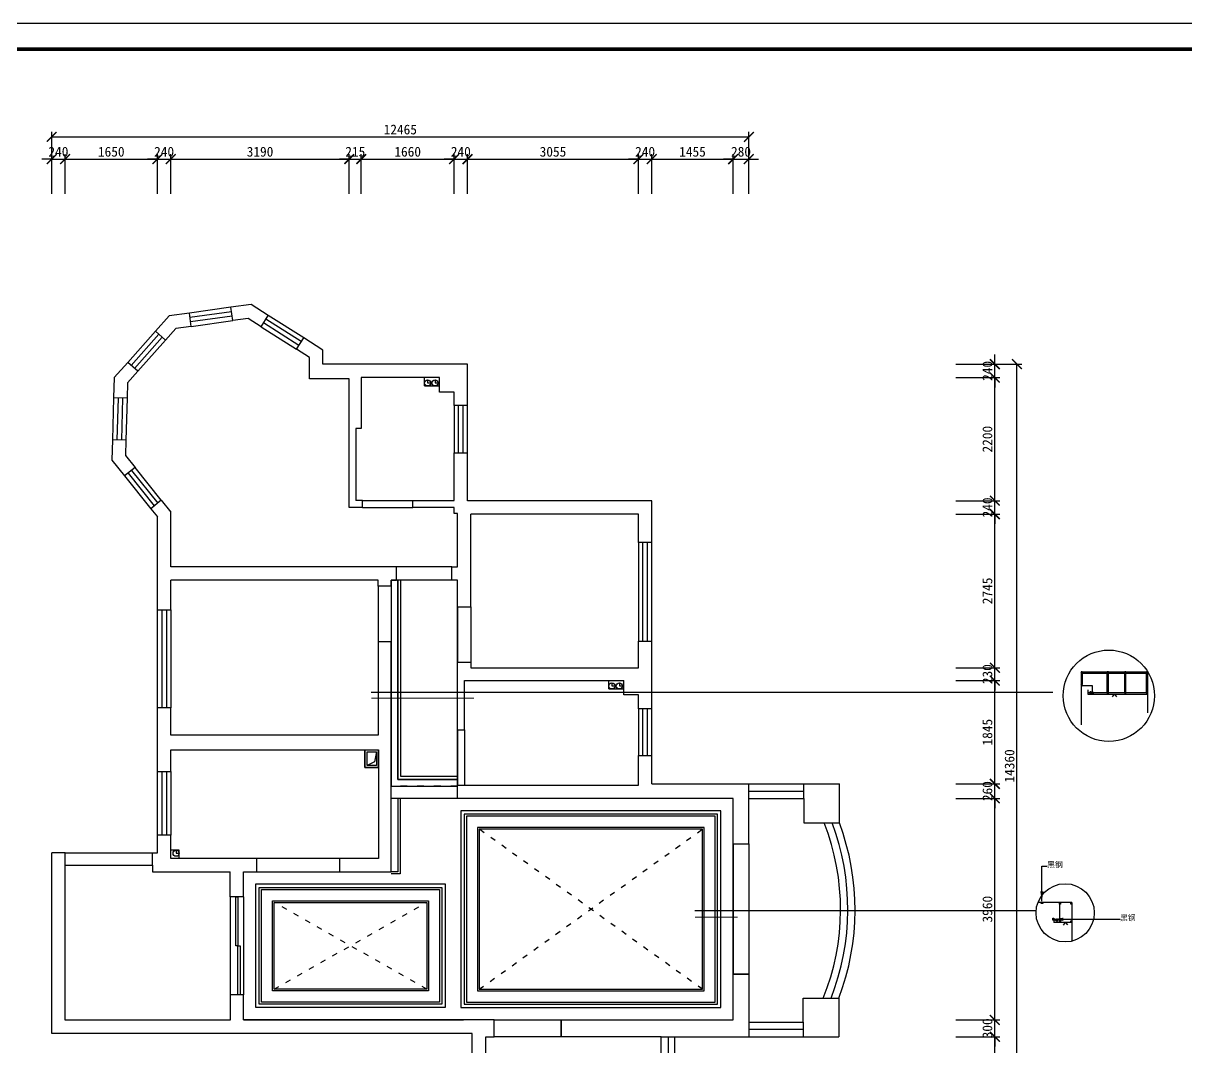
# Model space of a CAD drawing. Header units: millimetres. Extents: x -1705246 to 222838, y -3231245 to 126310.
# Drawn here: x -83334 to -62548, y -101526 to -83234 of the extents above; entities that cross this region are included whole.
import ezdxf

# ---------------------------------------------------------------- set-up
doc = ezdxf.new("R2010")
doc.units = ezdxf.units.MM
doc.header["$PDMODE"] = 35
doc.linetypes.add('ACAD_ISO03W100', pattern=[30, 12, -18])
doc.layers.add('0-01图框模板说明', color=2, linetype='Continuous')
doc.layers.add('0-02图框细线', color=136, linetype='Continuous')
doc.styles.get("Standard").update_dxf_attribs({"font": ''})
doc.styles.add('仿宋', font='')
doc.styles.get('Standard').set_extended_font_data('SimSun')
doc.styles.get('仿宋').set_extended_font_data('SimSun')
doc.linetypes.add('FENCELINE1', pattern='A,6.35,-2.54,[133,ltypeshp.shx,S=2.54,R=0,X=-2.54,Y=0],-2.54,25.4', length=36.83)
doc.dimstyles.new('ISO-25', dxfattribs={"dimscale": 70, "dimtxt": 2.5, "dimasz": 2.5, "dimexe": 1.25, "dimexo": 0.625, "dimtad": 1, "dimdec": 0, "dimtxsty": 'Standard', "dimblk": 'ARCHTICK', "dimcen": 2.5, "dimclrd": 251, "dimclre": 251, "dimclrt": 3, "dimadec": 0, "dimazin": 0, "dimtfac": 1, "dimtdec": 0, "dimtix": 1, "dimtmove": 2, "dimatfit": 3, "dimfxl": 1, "dimarcsym": 0})

# ---------------------------------------------------------------- blocks, each defined once
blk = doc.blocks.new('_ArchTick')
at = {"color": 0, "linetype": 'ByBlock', "const_width": 0.15}
blk.add_lwpolyline([(-0.5, -0.5), (0.5, 0.5)], dxfattribs=at)
blk = doc.blocks.new('*D458')
at = {"color": 251, "lineweight": -2}
for p, q in [((-66661, -101347), (-65875, -101347)), ((-65962, -103447), (-65962, -101347)), ((-66661, -103447), (-65875, -103447))]:
    blk.add_line(p, q, dxfattribs=at)
at = {"layer": 'Defpoints', "color": 0}
for p in [(-66705, -101347), (-65962, -101347), (-66705, -103447)]:
    blk.add_point(p, dxfattribs=at)
at = {"color": 251, "lineweight": -2, "xscale": 175, "yscale": 175, "zscale": 175}
for p, rotation in [((-65962, -101347), 90), ((-65962, -103447), 270)]:
    blk.add_blockref('_ArchTick', p, dxfattribs=dict(at, rotation=rotation))
at = {"color": 3, "insert": (-66094, -102397), "char_height": 175, "attachment_point": 5, "rotation": 90}
blk.add_mtext('2100', dxfattribs=at)
blk = doc.blocks.new('*D459')
at = {"color": 251, "lineweight": -2}
for p, q in [((-65962, -101047), (-65962, -100872)), ((-66661, -101047), (-65875, -101047)), ((-65962, -101347), (-65962, -101047)), ((-66661, -101347), (-65875, -101347)), ((-65962, -101347), (-65962, -101522))]:
    blk.add_line(p, q, dxfattribs=at)
at = {"layer": 'Defpoints', "color": 0}
for p in [(-66705, -101047), (-65962, -101047), (-66705, -101347)]:
    blk.add_point(p, dxfattribs=at)
at = {"color": 251, "lineweight": -2, "xscale": 175, "yscale": 175, "zscale": 175}
for p, rotation in [((-65962, -101047), 270), ((-65962, -101347), 90)]:
    blk.add_blockref('_ArchTick', p, dxfattribs=dict(at, rotation=rotation))
at = {"color": 3, "insert": (-66094, -101197), "char_height": 175, "attachment_point": 5, "rotation": 90}
blk.add_mtext('300', dxfattribs=at)
blk = doc.blocks.new('*D460')
at = {"color": 251, "lineweight": -2}
for p, q in [((-66661, -97087), (-65875, -97087)), ((-65962, -101047), (-65962, -97087)), ((-66661, -101047), (-65875, -101047))]:
    blk.add_line(p, q, dxfattribs=at)
at = {"layer": 'Defpoints', "color": 0}
for p in [(-66705, -97087), (-65962, -97087), (-66705, -101047)]:
    blk.add_point(p, dxfattribs=at)
at = {"color": 251, "lineweight": -2, "xscale": 175, "yscale": 175, "zscale": 175}
for p, rotation in [((-65962, -97087), 90), ((-65962, -101047), 270)]:
    blk.add_blockref('_ArchTick', p, dxfattribs=dict(at, rotation=rotation))
at = {"color": 3, "insert": (-66094, -99067), "char_height": 175, "attachment_point": 5, "rotation": 90}
blk.add_mtext('3960', dxfattribs=at)
blk = doc.blocks.new('*D461')
at = {"color": 251, "lineweight": -2}
for p, q in [((-65962, -96827), (-65962, -96652)), ((-66661, -96827), (-65875, -96827)), ((-65962, -97087), (-65962, -96827)), ((-66661, -97087), (-65875, -97087)), ((-65962, -97087), (-65962, -97262))]:
    blk.add_line(p, q, dxfattribs=at)
at = {"layer": 'Defpoints', "color": 0}
for p in [(-66705, -96827), (-65962, -96827), (-66705, -97087)]:
    blk.add_point(p, dxfattribs=at)
at = {"color": 251, "lineweight": -2, "xscale": 175, "yscale": 175, "zscale": 175}
for p, rotation in [((-65962, -96827), 270), ((-65962, -97087), 90)]:
    blk.add_blockref('_ArchTick', p, dxfattribs=dict(at, rotation=rotation))
at = {"color": 3, "insert": (-66094, -96957), "char_height": 175, "attachment_point": 5, "rotation": 90}
blk.add_mtext('260', dxfattribs=at)
blk = doc.blocks.new('*D462')
at = {"color": 251, "lineweight": -2}
for p, q in [((-66661, -94982), (-65875, -94982)), ((-65962, -96827), (-65962, -94982)), ((-66661, -96827), (-65875, -96827))]:
    blk.add_line(p, q, dxfattribs=at)
at = {"layer": 'Defpoints', "color": 0}
for p in [(-66705, -94982), (-65962, -94982), (-66705, -96827)]:
    blk.add_point(p, dxfattribs=at)
at = {"color": 251, "lineweight": -2, "xscale": 175, "yscale": 175, "zscale": 175}
for p, rotation in [((-65962, -94982), 90), ((-65962, -96827), 270)]:
    blk.add_blockref('_ArchTick', p, dxfattribs=dict(at, rotation=rotation))
at = {"color": 3, "insert": (-66094, -95904), "char_height": 175, "attachment_point": 5, "rotation": 90}
blk.add_mtext('1845', dxfattribs=at)
blk = doc.blocks.new('*D463')
at = {"color": 251, "lineweight": -2}
for p, q in [((-66661, -94752), (-65875, -94752)), ((-65962, -94752), (-65962, -94577)), ((-65962, -94982), (-65962, -94752)), ((-66661, -94982), (-65875, -94982)), ((-65962, -94982), (-65962, -95157))]:
    blk.add_line(p, q, dxfattribs=at)
at = {"layer": 'Defpoints', "color": 0}
for p in [(-66705, -94752), (-65962, -94752), (-66705, -94982)]:
    blk.add_point(p, dxfattribs=at)
at = {"color": 251, "lineweight": -2, "xscale": 175, "yscale": 175, "zscale": 175}
for p, rotation in [((-65962, -94752), 270), ((-65962, -94982), 90)]:
    blk.add_blockref('_ArchTick', p, dxfattribs=dict(at, rotation=rotation))
at = {"color": 3, "insert": (-66094, -94867), "char_height": 175, "attachment_point": 5, "rotation": 90}
blk.add_mtext('230', dxfattribs=at)
blk = doc.blocks.new('*D464')
at = {"color": 251, "lineweight": -2}
for p, q in [((-66661, -92007), (-65875, -92007)), ((-65962, -94752), (-65962, -92007)), ((-66661, -94752), (-65875, -94752))]:
    blk.add_line(p, q, dxfattribs=at)
at = {"layer": 'Defpoints', "color": 0}
for p in [(-66705, -92007), (-65962, -92007), (-66705, -94752)]:
    blk.add_point(p, dxfattribs=at)
at = {"color": 251, "lineweight": -2, "xscale": 175, "yscale": 175, "zscale": 175}
for p, rotation in [((-65962, -92007), 90), ((-65962, -94752), 270)]:
    blk.add_blockref('_ArchTick', p, dxfattribs=dict(at, rotation=rotation))
at = {"color": 3, "insert": (-66094, -93379), "char_height": 175, "attachment_point": 5, "rotation": 90}
blk.add_mtext('2745', dxfattribs=at)
blk = doc.blocks.new('*D465')
at = {"color": 251, "lineweight": -2}
for p, q in [((-65962, -91767), (-65962, -91592)), ((-66661, -91767), (-65875, -91767)), ((-65962, -92007), (-65962, -91767)), ((-66661, -92007), (-65875, -92007)), ((-65962, -92007), (-65962, -92182))]:
    blk.add_line(p, q, dxfattribs=at)
at = {"layer": 'Defpoints', "color": 0}
for p in [(-66705, -91767), (-65962, -91767), (-66705, -92007)]:
    blk.add_point(p, dxfattribs=at)
at = {"color": 251, "lineweight": -2, "xscale": 175, "yscale": 175, "zscale": 175}
for p, rotation in [((-65962, -91767), 270), ((-65962, -92007), 90)]:
    blk.add_blockref('_ArchTick', p, dxfattribs=dict(at, rotation=rotation))
at = {"color": 3, "insert": (-66094, -91887), "char_height": 175, "attachment_point": 5, "rotation": 90}
blk.add_mtext('240', dxfattribs=at)
blk = doc.blocks.new('*D466')
at = {"color": 251, "lineweight": -2}
for p, q in [((-66661, -89567), (-65875, -89567)), ((-65962, -91767), (-65962, -89567)), ((-66661, -91767), (-65875, -91767))]:
    blk.add_line(p, q, dxfattribs=at)
at = {"layer": 'Defpoints', "color": 0}
for p in [(-66705, -89567), (-65962, -89567), (-66705, -91767)]:
    blk.add_point(p, dxfattribs=at)
at = {"color": 251, "lineweight": -2, "xscale": 175, "yscale": 175, "zscale": 175}
for p, rotation in [((-65962, -89567), 90), ((-65962, -91767), 270)]:
    blk.add_blockref('_ArchTick', p, dxfattribs=dict(at, rotation=rotation))
at = {"color": 3, "insert": (-66094, -90667), "char_height": 175, "attachment_point": 5, "rotation": 90}
blk.add_mtext('2200', dxfattribs=at)
blk = doc.blocks.new('*D467')
at = {"color": 251, "lineweight": -2}
for p, q in [((-65962, -89327), (-65962, -89152)), ((-66661, -89327), (-65875, -89327)), ((-65962, -89567), (-65962, -89327)), ((-66661, -89567), (-65875, -89567)), ((-65962, -89567), (-65962, -89742))]:
    blk.add_line(p, q, dxfattribs=at)
at = {"layer": 'Defpoints', "color": 0}
for p in [(-66705, -89327), (-65962, -89327), (-66705, -89567)]:
    blk.add_point(p, dxfattribs=at)
at = {"color": 251, "lineweight": -2, "xscale": 175, "yscale": 175, "zscale": 175}
for p, rotation in [((-65962, -89327), 270), ((-65962, -89567), 90)]:
    blk.add_blockref('_ArchTick', p, dxfattribs=dict(at, rotation=rotation))
at = {"color": 3, "insert": (-66094, -89447), "char_height": 175, "attachment_point": 5, "rotation": 90}
blk.add_mtext('240', dxfattribs=at)
blk = doc.blocks.new('*D477')
at = {"color": 251, "lineweight": -2}
for p, q in [((-82825, -86282), (-82825, -85574)), ((-82585, -86282), (-82585, -85574)), ((-82825, -85662), (-83000, -85662)), ((-82825, -85662), (-82585, -85662)), ((-82585, -85662), (-82410, -85662))]:
    blk.add_line(p, q, dxfattribs=at)
at = {"layer": 'Defpoints', "color": 0}
for p in [(-82585, -85662), (-82825, -86326), (-82585, -86326)]:
    blk.add_point(p, dxfattribs=at)
at = {"color": 251, "lineweight": -2, "xscale": 175, "yscale": 175, "zscale": 175}
blk.add_blockref('_ArchTick', (-82825, -85662), dxfattribs=at)
at = {"color": 251, "lineweight": -2, "xscale": 175, "yscale": 175, "zscale": 175, "rotation": 180}
blk.add_blockref('_ArchTick', (-82585, -85662), dxfattribs=at)
at = {"color": 3, "insert": (-82705, -85531), "char_height": 175, "attachment_point": 5}
blk.add_mtext('240', dxfattribs=at)
blk = doc.blocks.new('*D478')
at = {"color": 251, "lineweight": -2}
for p, q in [((-82585, -86282), (-82585, -85574)), ((-80935, -86282), (-80935, -85574)), ((-82585, -85662), (-80935, -85662))]:
    blk.add_line(p, q, dxfattribs=at)
at = {"layer": 'Defpoints', "color": 0}
for p in [(-80935, -85662), (-82585, -86326), (-80935, -86326)]:
    blk.add_point(p, dxfattribs=at)
at = {"color": 251, "lineweight": -2, "xscale": 175, "yscale": 175, "zscale": 175, "rotation": 180}
blk.add_blockref('_ArchTick', (-82585, -85662), dxfattribs=at)
at = {"color": 251, "lineweight": -2, "xscale": 175, "yscale": 175, "zscale": 175}
blk.add_blockref('_ArchTick', (-80935, -85662), dxfattribs=at)
at = {"color": 3, "insert": (-81760, -85531), "char_height": 175, "attachment_point": 5}
blk.add_mtext('1650', dxfattribs=at)
blk = doc.blocks.new('*D479')
at = {"color": 251, "lineweight": -2}
for p, q in [((-80935, -86282), (-80935, -85574)), ((-80695, -86282), (-80695, -85574)), ((-80935, -85662), (-81110, -85662)), ((-80935, -85662), (-80695, -85662)), ((-80695, -85662), (-80520, -85662))]:
    blk.add_line(p, q, dxfattribs=at)
at = {"layer": 'Defpoints', "color": 0}
for p in [(-80695, -85662), (-80935, -86326), (-80695, -86326)]:
    blk.add_point(p, dxfattribs=at)
at = {"color": 251, "lineweight": -2, "xscale": 175, "yscale": 175, "zscale": 175}
blk.add_blockref('_ArchTick', (-80935, -85662), dxfattribs=at)
at = {"color": 251, "lineweight": -2, "xscale": 175, "yscale": 175, "zscale": 175, "rotation": 180}
blk.add_blockref('_ArchTick', (-80695, -85662), dxfattribs=at)
at = {"color": 3, "insert": (-80815, -85531), "char_height": 175, "attachment_point": 5}
blk.add_mtext('240', dxfattribs=at)
blk = doc.blocks.new('*D480')
at = {"color": 251, "lineweight": -2}
for p, q in [((-80695, -86282), (-80695, -85574)), ((-77505, -86282), (-77505, -85574)), ((-80695, -85662), (-77505, -85662))]:
    blk.add_line(p, q, dxfattribs=at)
at = {"layer": 'Defpoints', "color": 0}
for p in [(-77505, -85662), (-80695, -86326), (-77505, -86326)]:
    blk.add_point(p, dxfattribs=at)
at = {"color": 251, "lineweight": -2, "xscale": 175, "yscale": 175, "zscale": 175, "rotation": 180}
blk.add_blockref('_ArchTick', (-80695, -85662), dxfattribs=at)
at = {"color": 251, "lineweight": -2, "xscale": 175, "yscale": 175, "zscale": 175}
blk.add_blockref('_ArchTick', (-77505, -85662), dxfattribs=at)
at = {"color": 3, "insert": (-79100, -85531), "char_height": 175, "attachment_point": 5}
blk.add_mtext('3190', dxfattribs=at)
blk = doc.blocks.new('*D481')
at = {"color": 251, "lineweight": -2}
for p, q in [((-77505, -86282), (-77505, -85574)), ((-77290, -86282), (-77290, -85574)), ((-77505, -85662), (-77680, -85662)), ((-77505, -85662), (-77290, -85662)), ((-77290, -85662), (-77115, -85662))]:
    blk.add_line(p, q, dxfattribs=at)
at = {"layer": 'Defpoints', "color": 0}
for p in [(-77290, -85662), (-77505, -86326), (-77290, -86326)]:
    blk.add_point(p, dxfattribs=at)
at = {"color": 251, "lineweight": -2, "xscale": 175, "yscale": 175, "zscale": 175}
blk.add_blockref('_ArchTick', (-77505, -85662), dxfattribs=at)
at = {"color": 251, "lineweight": -2, "xscale": 175, "yscale": 175, "zscale": 175, "rotation": 180}
blk.add_blockref('_ArchTick', (-77290, -85662), dxfattribs=at)
at = {"color": 3, "insert": (-77397, -85531), "char_height": 175, "attachment_point": 5}
blk.add_mtext('215', dxfattribs=at)
blk = doc.blocks.new('*D482')
at = {"color": 251, "lineweight": -2}
for p, q in [((-77290, -86282), (-77290, -85574)), ((-75630, -86282), (-75630, -85574)), ((-77290, -85662), (-75630, -85662))]:
    blk.add_line(p, q, dxfattribs=at)
at = {"layer": 'Defpoints', "color": 0}
for p in [(-75630, -85662), (-77290, -86326), (-75630, -86326)]:
    blk.add_point(p, dxfattribs=at)
at = {"color": 251, "lineweight": -2, "xscale": 175, "yscale": 175, "zscale": 175, "rotation": 180}
blk.add_blockref('_ArchTick', (-77290, -85662), dxfattribs=at)
at = {"color": 251, "lineweight": -2, "xscale": 175, "yscale": 175, "zscale": 175}
blk.add_blockref('_ArchTick', (-75630, -85662), dxfattribs=at)
at = {"color": 3, "insert": (-76460, -85531), "char_height": 175, "attachment_point": 5}
blk.add_mtext('1660', dxfattribs=at)
blk = doc.blocks.new('*D483')
at = {"color": 251, "lineweight": -2}
for p, q in [((-75630, -86282), (-75630, -85574)), ((-75390, -86282), (-75390, -85574)), ((-75630, -85662), (-75805, -85662)), ((-75630, -85662), (-75390, -85662)), ((-75390, -85662), (-75215, -85662))]:
    blk.add_line(p, q, dxfattribs=at)
at = {"layer": 'Defpoints', "color": 0}
for p in [(-75390, -85662), (-75630, -86326), (-75390, -86326)]:
    blk.add_point(p, dxfattribs=at)
at = {"color": 251, "lineweight": -2, "xscale": 175, "yscale": 175, "zscale": 175}
blk.add_blockref('_ArchTick', (-75630, -85662), dxfattribs=at)
at = {"color": 251, "lineweight": -2, "xscale": 175, "yscale": 175, "zscale": 175, "rotation": 180}
blk.add_blockref('_ArchTick', (-75390, -85662), dxfattribs=at)
at = {"color": 3, "insert": (-75510, -85531), "char_height": 175, "attachment_point": 5}
blk.add_mtext('240', dxfattribs=at)
blk = doc.blocks.new('*D484')
at = {"color": 251, "lineweight": -2}
for p, q in [((-75390, -86282), (-75390, -85574)), ((-72335, -86282), (-72335, -85574)), ((-75390, -85662), (-72335, -85662))]:
    blk.add_line(p, q, dxfattribs=at)
at = {"layer": 'Defpoints', "color": 0}
for p in [(-72335, -85662), (-75390, -86326), (-72335, -86326)]:
    blk.add_point(p, dxfattribs=at)
at = {"color": 251, "lineweight": -2, "xscale": 175, "yscale": 175, "zscale": 175, "rotation": 180}
blk.add_blockref('_ArchTick', (-75390, -85662), dxfattribs=at)
at = {"color": 251, "lineweight": -2, "xscale": 175, "yscale": 175, "zscale": 175}
blk.add_blockref('_ArchTick', (-72335, -85662), dxfattribs=at)
at = {"color": 3, "insert": (-73862, -85531), "char_height": 175, "attachment_point": 5}
blk.add_mtext('3055', dxfattribs=at)
blk = doc.blocks.new('*D485')
at = {"color": 251, "lineweight": -2}
for p, q in [((-72335, -86282), (-72335, -85574)), ((-72095, -86282), (-72095, -85574)), ((-72335, -85662), (-72510, -85662)), ((-72335, -85662), (-72095, -85662)), ((-72095, -85662), (-71920, -85662))]:
    blk.add_line(p, q, dxfattribs=at)
at = {"layer": 'Defpoints', "color": 0}
for p in [(-72095, -85662), (-72335, -86326), (-72095, -86326)]:
    blk.add_point(p, dxfattribs=at)
at = {"color": 251, "lineweight": -2, "xscale": 175, "yscale": 175, "zscale": 175}
blk.add_blockref('_ArchTick', (-72335, -85662), dxfattribs=at)
at = {"color": 251, "lineweight": -2, "xscale": 175, "yscale": 175, "zscale": 175, "rotation": 180}
blk.add_blockref('_ArchTick', (-72095, -85662), dxfattribs=at)
at = {"color": 3, "insert": (-72215, -85531), "char_height": 175, "attachment_point": 5}
blk.add_mtext('240', dxfattribs=at)
blk = doc.blocks.new('*D486')
at = {"color": 251, "lineweight": -2}
for p, q in [((-72095, -86282), (-72095, -85574)), ((-70640, -86282), (-70640, -85574)), ((-72095, -85662), (-70640, -85662))]:
    blk.add_line(p, q, dxfattribs=at)
at = {"layer": 'Defpoints', "color": 0}
for p in [(-70640, -85662), (-72095, -86326), (-70640, -86326)]:
    blk.add_point(p, dxfattribs=at)
at = {"color": 251, "lineweight": -2, "xscale": 175, "yscale": 175, "zscale": 175, "rotation": 180}
blk.add_blockref('_ArchTick', (-72095, -85662), dxfattribs=at)
at = {"color": 251, "lineweight": -2, "xscale": 175, "yscale": 175, "zscale": 175}
blk.add_blockref('_ArchTick', (-70640, -85662), dxfattribs=at)
at = {"color": 3, "insert": (-71367, -85531), "char_height": 175, "attachment_point": 5}
blk.add_mtext('1455', dxfattribs=at)
blk = doc.blocks.new('*D487')
at = {"color": 251, "lineweight": -2}
for p, q in [((-70640, -86282), (-70640, -85574)), ((-70360, -86282), (-70360, -85574)), ((-70640, -85662), (-70815, -85662)), ((-70640, -85662), (-70360, -85662)), ((-70360, -85662), (-70185, -85662))]:
    blk.add_line(p, q, dxfattribs=at)
at = {"layer": 'Defpoints', "color": 0}
for p in [(-70360, -85662), (-70640, -86326), (-70360, -86326)]:
    blk.add_point(p, dxfattribs=at)
at = {"color": 251, "lineweight": -2, "xscale": 175, "yscale": 175, "zscale": 175}
blk.add_blockref('_ArchTick', (-70640, -85662), dxfattribs=at)
at = {"color": 251, "lineweight": -2, "xscale": 175, "yscale": 175, "zscale": 175, "rotation": 180}
blk.add_blockref('_ArchTick', (-70360, -85662), dxfattribs=at)
at = {"color": 3, "insert": (-70500, -85531), "char_height": 175, "attachment_point": 5}
blk.add_mtext('280', dxfattribs=at)
blk = doc.blocks.new('hgggg')
at = {"layer": '0-01图框模板说明', "color": 2, "const_width": 0.724}
blk.add_lwpolyline([(3637.38, 670.41), (3637.38, 383.41), (3227.38, 383.41), (3227.38, 670.41)], close=True, dxfattribs=at)
at = {"layer": '0-02图框细线'}
blk.add_lwpolyline([(3642.38, 675.41), (3642.38, 378.41), (3222.38, 378.41), (3222.38, 675.41)], close=True, dxfattribs=at)
blk = doc.blocks.new('*D488')
at = {"color": 251, "lineweight": -2}
for p, q in [((-65919, -89327), (-65479, -89327)), ((-65567, -103687), (-65567, -89327)), ((-65919, -103687), (-65479, -103687))]:
    blk.add_line(p, q, dxfattribs=at)
at = {"layer": 'Defpoints', "color": 0}
for p in [(-65962, -89327), (-65567, -89327), (-65962, -103687)]:
    blk.add_point(p, dxfattribs=at)
at = {"color": 251, "lineweight": -2, "xscale": 175, "yscale": 175, "zscale": 175}
for p, rotation in [((-65567, -89327), 90), ((-65567, -103687), 270)]:
    blk.add_blockref('_ArchTick', p, dxfattribs=dict(at, rotation=rotation))
at = {"color": 3, "insert": (-65698, -96507), "char_height": 175, "attachment_point": 5, "rotation": 90}
blk.add_mtext('14360', dxfattribs=at)
blk = doc.blocks.new('*D490')
at = {"color": 251, "lineweight": -2}
for p, q in [((-82825, -85618), (-82825, -85177)), ((-70360, -85618), (-70360, -85177)), ((-82825, -85265), (-70360, -85265))]:
    blk.add_line(p, q, dxfattribs=at)
at = {"layer": 'Defpoints', "color": 0}
for p in [(-70360, -85265), (-82825, -85662), (-70360, -85662)]:
    blk.add_point(p, dxfattribs=at)
at = {"color": 251, "lineweight": -2, "xscale": 175, "yscale": 175, "zscale": 175, "rotation": 180}
blk.add_blockref('_ArchTick', (-82825, -85265), dxfattribs=at)
at = {"color": 251, "lineweight": -2, "xscale": 175, "yscale": 175, "zscale": 175}
blk.add_blockref('_ArchTick', (-70360, -85265), dxfattribs=at)
at = {"color": 3, "insert": (-76592, -85134), "char_height": 175, "attachment_point": 5}
blk.add_mtext('12465', dxfattribs=at)

msp = doc.modelspace()

# ---------------------------------------------------------------- linework, layer by layer
at = {"color": 250}
for p, q in [((-79620.6, -88310.6), (-80363.5, -88414)), ((-78319.4, -88856.5), (-78952.9, -88455.1)), ((-80966.3, -88735.5), (-81466.1, -89294.7)), ((-80330.4, -88651.7), (-79587.5, -88548.3)), ((-79081.4, -88657.8), (-78447.8, -89059.2)), ((-80787.4, -88895.4), (-81287.1, -89454.7)), ((-81718.1, -89929.8), (-81737.7, -90679.5)), ((-81478.2, -89936), (-81497.8, -90685.8)), ((-75629.8, -90066.8), (-75629.8, -90911.8)), ((-75389.8, -90911.8), (-75389.8, -90066.8)), ((-80865.5, -91760), (-81334.4, -91174.6)), ((-81521.7, -91324.7), (-81052.8, -91910.1)), ((-77269.8, -91761.8), (-76369.8, -91761.8)), ((-77269.8, -91886.8), (-76369.8, -91886.8)), ((-72334.8, -92516.8), (-72334.8, -94276.8)), ((-72094.8, -94276.8), (-72094.8, -92516.8)), ((-75669.8, -92946.8), (-76659.8, -92946.8)), ((-76984.8, -93296.8), (-76984.8, -94286.8)), ((-76754.8, -93296.8), (-76754.8, -94286.8)), ((-75669.8, -93186.8), (-76659.8, -93186.8)), ((-80934.8, -95466.8), (-80934.8, -93716.8)), ((-80694.8, -93716.8), (-80694.8, -95466.8)), ((-75569.8, -93661.8), (-75569.8, -94651.8)), ((-75329.8, -93661.8), (-75329.8, -94651.8)), ((-64397.9, -94855.5), (-64417.9, -94825.5)), ((-64397.9, -94825.5), (-64417.9, -94855.5)), ((-63931, -94855.5), (-64397.9, -94855.5)), ((-64397.9, -94855.5), (-64397.9, -95045.5)), ((-63931, -94825.5), (-63951, -94855.5)), ((-63931, -94855.5), (-63951, -94825.5)), ((-63951, -95195.5), (-63951, -94855.5)), ((-63620.3, -94855.5), (-63931, -94855.5)), ((-63931, -95195.5), (-63931, -94855.5)), ((-63620.3, -94825.5), (-63640.3, -94855.5)), ((-63620.3, -94855.5), (-63640.3, -94825.5)), ((-63640.3, -95195.5), (-63640.3, -94855.5)), ((-63252.9, -94855.5), (-63620.3, -94855.5)), ((-63620.3, -95195.5), (-63620.3, -94855.5)), ((-63232.9, -94825.5), (-63252.9, -94855.5)), ((-63232.9, -94855.5), (-63252.9, -94825.5)), ((-64397.9, -95045.5), (-64417.9, -95075.5)), ((-64397.9, -95075.5), (-64417.9, -95045.5)), ((-64197.9, -95195.5), (-64217.9, -95225.5)), ((-64197.9, -95225.5), (-64217.9, -95195.5)), ((-64197.9, -95195.5), (-63640.3, -95195.5)), ((-63931, -95195.5), (-63951, -95225.5)), ((-63931, -95225.5), (-63951, -95195.5)), ((-63620.3, -95195.5), (-63640.3, -95225.5)), ((-63620.3, -95225.5), (-63640.3, -95195.5)), ((-63640.3, -95195.5), (-63252.9, -95195.5)), ((-63232.9, -95195.5), (-63252.9, -95225.5)), ((-63232.9, -95225.5), (-63252.9, -95195.5)), ((-72334.8, -95486.8), (-72334.8, -96321.8)), ((-72094.8, -96321.8), (-72094.8, -95486.8)), ((-75569.8, -95861.8), (-75569.8, -96851.8)), ((-75444.8, -95861.8), (-75444.8, -96851.8)), ((-77054.4, -96433.8), (-77184.8, -96496.8)), ((-77019.8, -96256.8), (-77054.4, -96433.8)), ((-80934.8, -97746.8), (-80934.8, -96606.8)), ((-80694.8, -96606.8), (-80694.8, -97746.8)), ((-80694.8, -96606.8), (-80694.8, -97746.8)), ((-70359.8, -96826.8), (-69379.8, -96826.8)), ((-70359.8, -97086.8), (-69379.8, -97086.8)), ((-70639.8, -97896.8), (-70639.8, -100226.8)), ((-77674.8, -98161.8), (-79154.8, -98161.8)), ((-79154.8, -98396.8), (-77674.8, -98396.8)), ((-79634.8, -98846.8), (-79634.8, -100596.8)), ((-79394.8, -98846.8), (-79394.8, -100596.8)), ((-70359.8, -101086.8), (-69389.8, -101086.8)), ((-71924.8, -103046.8), (-71924.8, -101346.8)), ((-71684.8, -103046.8), (-71684.8, -101346.8)), ((-70359.8, -101346.8), (-69389.8, -101346.8))]:
    msp.add_line(p, q, dxfattribs=at)
for p, q in [((-79260.3, -88260.4), (-79620.6, -88310.6)), ((-79587.5, -88548.3), (-79620.6, -88310.6)), ((-78952.9, -88455.1), (-79260.3, -88260.4)), ((-80723.8, -88464.2), (-80966.3, -88735.5)), ((-80363.5, -88414), (-80723.8, -88464.2)), ((-80330.4, -88651.7), (-80363.5, -88414)), ((-79314.4, -88510.2), (-79587.5, -88548.3)), ((-79081.4, -88657.8), (-79314.4, -88510.2)), ((-79081.4, -88657.8), (-78952.9, -88455.1)), ((-80787.4, -88895.4), (-80966.3, -88735.5)), ((-80603.6, -88689.8), (-80787.4, -88895.4)), ((-80330.4, -88651.7), (-80603.6, -88689.8)), ((-78447.8, -89059.2), (-78319.4, -88856.5)), ((-77974.8, -89074.8), (-78319.4, -88856.5)), ((-78214.8, -89206.8), (-78447.8, -89059.2)), ((-77974.8, -89326.8), (-77974.8, -89074.8)), ((-81466.1, -89294.7), (-81708.5, -89566)), ((-81287.1, -89454.7), (-81466.1, -89294.7)), ((-78214.8, -89586.8), (-78214.8, -89206.8)), ((-75389.8, -89326.8), (-77974.8, -89326.8)), ((-75389.8, -90066.8), (-75389.8, -89326.8)), ((-81708.5, -89566), (-81718.1, -89929.8)), ((-81287.1, -89454.7), (-81470.9, -89660.3)), ((-75889.8, -89566.8), (-77289.8, -89566.8)), ((-77289.8, -89566.8), (-77289.8, -90476.8)), ((-76159.8, -89716.8), (-76159.8, -89566.8)), ((-75889.8, -89826.8), (-75889.8, -89566.8)), ((-81470.9, -89660.3), (-81478.2, -89936)), ((-77504.8, -89586.8), (-78214.8, -89586.8)), ((-77504.8, -91886.8), (-77504.8, -89586.8)), ((-76159.8, -89716.8), (-75889.8, -89716.8)), ((-81478.2, -89936), (-81718.1, -89929.8)), ((-75629.8, -89826.8), (-75889.8, -89826.8)), ((-75629.8, -90066.8), (-75629.8, -89826.8)), ((-75389.8, -90066.8), (-75629.8, -90066.8)), ((-77289.8, -90476.8), (-77389.8, -90476.8)), ((-77389.8, -90476.8), (-77389.8, -91761.8)), ((-81737.7, -90679.5), (-81747.3, -91043)), ((-81497.8, -90685.8), (-81737.7, -90679.5)), ((-81497.8, -90685.8), (-81505.1, -90961.5)), ((-81505.1, -90961.5), (-81334.4, -91174.6)), ((-75629.8, -91761.8), (-75629.8, -90911.8)), ((-75629.8, -90911.8), (-75389.8, -90911.8)), ((-75389.8, -91766.8), (-75389.8, -90911.8)), ((-81747.3, -91043), (-81521.7, -91324.7)), ((-81334.4, -91174.6), (-81521.7, -91324.7)), ((-80865.5, -91760), (-81052.8, -91910.1)), ((-80865.5, -91760), (-80694.8, -91973.2)), ((-77269.8, -91761.8), (-77389.8, -91761.8)), ((-77269.8, -91886.8), (-77269.8, -91761.8)), ((-76369.8, -91886.8), (-76369.8, -91761.8)), ((-76369.8, -91761.8), (-75629.8, -91761.8)), ((-72094.8, -91766.8), (-75389.8, -91766.8)), ((-72094.8, -92516.8), (-72094.8, -91766.8)), ((-81052.8, -91910.1), (-80934.8, -92057.4)), ((-80934.8, -93716.8), (-80934.8, -92057.4)), ((-80694.8, -92946.8), (-80694.8, -91973.2)), ((-77269.8, -91886.8), (-77504.8, -91886.8)), ((-75629.8, -91886.8), (-76369.8, -91886.8)), ((-75629.8, -91996.8), (-75629.8, -91886.8)), ((-75569.8, -91996.8), (-75629.8, -91996.8)), ((-75569.8, -92946.8), (-75569.8, -91996.8)), ((-72334.8, -92006.8), (-75329.8, -92006.8)), ((-75329.8, -93661.8), (-75329.8, -92006.8)), ((-72334.8, -92516.8), (-72334.8, -92006.8)), ((-72094.8, -92516.8), (-72334.8, -92516.8)), ((-76659.8, -92946.8), (-80694.8, -92946.8)), ((-76659.8, -93186.8), (-76659.8, -92946.8)), ((-75669.8, -93186.8), (-75669.8, -92946.8)), ((-75669.8, -92946.8), (-75569.8, -92946.8)), ((-80694.8, -93716.8), (-80694.8, -93186.8)), ((-76984.8, -93186.8), (-80694.8, -93186.8)), ((-76984.8, -93296.8), (-76984.8, -93186.8)), ((-76754.8, -93296.8), (-76984.8, -93296.8)), ((-76754.8, -93296.8), (-76754.8, -93186.8)), ((-76754.8, -93186.8), (-76659.8, -93186.8)), ((-75569.8, -93186.8), (-75669.8, -93186.8)), ((-75569.8, -93661.8), (-75569.8, -93186.8)), ((-80934.8, -93716.8), (-80694.8, -93716.8)), ((-75569.8, -93661.8), (-75329.8, -93661.8)), ((-76754.8, -94286.8), (-76984.8, -94286.8)), ((-76984.8, -94286.8), (-76984.8, -95956.8)), ((-76754.8, -98396.8), (-76754.8, -94286.8)), ((-72334.8, -94751.8), (-72334.8, -94276.8)), ((-72334.8, -94276.8), (-72094.8, -94276.8)), ((-72094.8, -95486.8), (-72094.8, -94276.8)), ((-75569.8, -95861.8), (-75569.8, -94651.8)), ((-75569.8, -94651.8), (-75329.8, -94651.8)), ((-75329.8, -94651.8), (-75329.8, -94751.8)), ((-75329.8, -94751.8), (-72334.8, -94751.8)), ((-75444.8, -95861.8), (-75444.8, -94981.8)), ((-75444.8, -94981.8), (-72594.8, -94981.8)), ((-72864.8, -95131.8), (-72864.8, -94981.8)), ((-72594.8, -95236.8), (-72594.8, -94981.8)), ((-72864.8, -95131.8), (-72594.8, -95131.8)), ((-72334.8, -95236.8), (-72594.8, -95236.8)), ((-72334.8, -95486.8), (-72334.8, -95236.8)), ((-80934.8, -96606.8), (-80934.8, -95466.8)), ((-80694.8, -95466.8), (-80934.8, -95466.8)), ((-80694.8, -95956.8), (-80694.8, -95466.8)), ((-72094.8, -95486.8), (-72334.8, -95486.8)), ((-76984.8, -95956.8), (-80694.8, -95956.8)), ((-75569.8, -95861.8), (-75444.8, -95861.8)), ((-80694.8, -96606.8), (-80694.8, -96216.8)), ((-80694.8, -96216.8), (-77224.8, -96216.8)), ((-77224.8, -96216.8), (-77224.8, -96536.8)), ((-76979.8, -96536.8), (-76979.8, -96216.8)), ((-72334.8, -96851.8), (-72334.8, -96321.8)), ((-72334.8, -96321.8), (-72094.8, -96321.8)), ((-72094.8, -96826.8), (-72094.8, -96321.8)), ((-80934.8, -96606.8), (-80694.8, -96606.8)), ((-77224.8, -96536.8), (-76979.8, -96536.8)), ((-76979.8, -96536.8), (-76979.8, -98161.8)), ((-75569.8, -97086.8), (-75569.8, -96851.8)), ((-75569.8, -96851.8), (-72334.8, -96851.8)), ((-72094.8, -96826.8), (-70359.8, -96826.8)), ((-70359.8, -97086.8), (-70359.8, -96826.8)), ((-69379.8, -97086.8), (-69379.8, -96826.8)), ((-69379.8, -96826.8), (-68741.2, -96826.8)), ((-68741.2, -97526.8), (-68741.2, -96826.8)), ((-70639.8, -97086.8), (-75569.8, -97086.8)), ((-70639.8, -97896.8), (-70639.8, -97086.8)), ((-70359.8, -97896.8), (-70359.8, -97086.8)), ((-69379.8, -97086.8), (-69379.8, -97526.8)), ((-69379.8, -97526.8), (-68741.2, -97526.8)), ((-80934.8, -98061.8), (-80934.8, -97746.8)), ((-80694.8, -97746.8), (-80934.8, -97746.8)), ((-80694.8, -98161.8), (-80694.8, -97746.8)), ((-70639.8, -97896.8), (-70359.8, -97896.8)), ((-82824.8, -101286.8), (-82824.8, -98061.8)), ((-82584.8, -98061.8), (-82824.8, -98061.8)), ((-82584.8, -98281.8), (-82584.8, -98061.8)), ((-81024.8, -98281.8), (-81024.8, -98061.8)), ((-81024.8, -98061.8), (-80934.8, -98061.8)), ((-80544.8, -98011.8), (-80694.8, -98011.8)), ((-80544.8, -98161.8), (-80544.8, -98011.8)), ((-82584.8, -101051.8), (-82584.8, -98281.8)), ((-82584.8, -98281.8), (-81024.8, -98281.8)), ((-81024.8, -98281.8), (-81024.8, -98396.8)), ((-79154.8, -98161.8), (-80694.8, -98161.8)), ((-79154.8, -98396.8), (-79154.8, -98161.8)), ((-77674.8, -98396.8), (-77674.8, -98161.8)), ((-76979.8, -98161.8), (-77674.8, -98161.8)), ((-81024.8, -98396.8), (-79634.8, -98396.8)), ((-79634.8, -98846.8), (-79634.8, -98396.8)), ((-79394.8, -98846.8), (-79394.8, -98396.8)), ((-79394.8, -98396.8), (-79154.8, -98396.8)), ((-77674.8, -98396.8), (-76754.8, -98396.8)), ((-79394.8, -98846.8), (-79634.8, -98846.8)), ((-70639.8, -101046.8), (-70639.8, -100226.8)), ((-70639.8, -100226.8), (-70359.8, -100226.8)), ((-70359.8, -100226.8), (-70359.8, -101086.8)), ((-79394.8, -100596.8), (-79634.8, -100596.8)), ((-79634.8, -100596.8), (-79634.8, -101051.8)), ((-79394.8, -101046.8), (-79394.8, -100596.8)), ((-69389.8, -101086.8), (-69389.8, -100656.8)), ((-69389.8, -100656.8), (-68750.5, -100656.8)), ((-68750.5, -100656.8), (-68750.5, -101346.8)), ((-79634.8, -101051.8), (-82584.8, -101051.8)), ((-74914.8, -101046.8), (-79394.8, -101046.8)), ((-74914.8, -101346.8), (-74914.8, -101046.8)), ((-74914.8, -101346.8), (-74914.8, -101046.8)), ((-73714.8, -101346.8), (-73714.8, -101046.8)), ((-73714.8, -101046.8), (-70639.8, -101046.8)), ((-70359.8, -101086.8), (-70359.8, -101346.8)), ((-69389.8, -101086.8), (-69389.8, -101346.8)), ((-75304.8, -101286.8), (-82824.8, -101286.8)), ((-75304.8, -103686.8), (-75304.8, -101286.8)), ((-75064.8, -103446.8), (-75064.8, -101346.8)), ((-75064.8, -101346.8), (-74914.8, -101346.8)), ((-71924.8, -101346.8), (-73714.8, -101346.8)), ((-71924.8, -101346.8), (-71684.8, -101346.8)), ((-71684.8, -101346.8), (-70359.8, -101346.8)), ((-69389.8, -101346.8), (-68750.5, -101346.8))]:
    msp.add_line(p, q)
at = {"color": 1}
for p, q in [((-79609.6, -88389.8), (-80352.4, -88493.3)), ((-79598.6, -88469), (-80341.4, -88572.5)), ((-78362.2, -88924.1), (-78995.7, -88522.7)), ((-78405, -88991.6), (-79038.5, -88590.3)), ((-80906.7, -88788.8), (-81406.4, -89348)), ((-80847, -88842.1), (-81346.8, -89401.4)), ((-81638.1, -89931.8), (-81657.8, -90681.6)), ((-81558.1, -89933.9), (-81577.8, -90683.7)), ((-75549.8, -90911.8), (-75549.8, -90066.8)), ((-75469.8, -90911.8), (-75469.8, -90066.8)), ((-81396.8, -91224.7), (-80927.9, -91810)), ((-81459.2, -91274.7), (-80990.4, -91860)), ((-72254.8, -94276.8), (-72254.8, -92516.8)), ((-72174.8, -94276.8), (-72174.8, -92516.8)), ((-76634.8, -93186.8), (-76634.8, -96746.8)), ((-80854.8, -93716.8), (-80854.8, -95466.8)), ((-80774.8, -93716.8), (-80774.8, -95466.8)), ((-64417.9, -94825.5), (-63232.9, -94825.5)), ((-64417.9, -94825.5), (-64417.9, -95773)), ((-63232.9, -94825.5), (-63232.9, -95558.5)), ((-77113, -95191.4), (-64922.4, -95191.4)), ((-64217.9, -95075.5), (-64417.9, -95075.5)), ((-64278.4, -95196.9), (-64226.9, -95196.9)), ((-64252, -95168.3), (-64252, -95222.4)), ((-63829.4, -95225.5), (-63862.4, -95273.7)), ((-63815.8, -95232.5), (-63834.1, -95232.5)), ((-63821.5, -95225.5), (-63784.8, -95269.8)), ((-72254.8, -96321.8), (-72254.8, -95486.8)), ((-72174.8, -96321.8), (-72174.8, -95486.8)), ((-80854.8, -96606.8), (-80854.8, -97746.8)), ((-80774.8, -96606.8), (-80774.8, -97746.8)), ((-76634.8, -96746.8), (-75569.8, -96746.8)), ((-75569.8, -97086.8), (-76754.8, -97086.8)), ((-76634.8, -97086.8), (-76634.8, -98396.8)), ((-76634.8, -98396.8), (-76754.8, -98396.8)), ((-71326.3, -99090), (-65222.8, -99090)), ((-64585.5, -98945.6), (-65189.9, -98945.6)), ((-64805.5, -98945.6), (-64805.5, -99305.6)), ((-64805.5, -98945.6), (-64785.5, -98975.6)), ((-64805.5, -98975.6), (-64785.5, -98945.6)), ((-64605.5, -98945.6), (-64585.5, -98975.6)), ((-64605.5, -98975.6), (-64585.5, -98945.6)), ((-64585.5, -98945.6), (-64585.5, -99638.8)), ((-64925.5, -99265.6), (-64925.5, -99225.6)), ((-64925.5, -99225.6), (-64905.5, -99225.6)), ((-64905.5, -99265.6), (-64925.5, -99265.6)), ((-64905.5, -99225.6), (-64905.5, -99305.6)), ((-64585.5, -99305.6), (-64905.5, -99305.6)), ((-64826.7, -99262.4), (-64888.5, -99262.4)), ((-64856.1, -99233.3), (-64856.1, -99288.2)), ((-64805.5, -99275.6), (-64785.5, -99305.6)), ((-64805.5, -99305.6), (-64785.5, -99275.6)), ((-64706.5, -99305.6), (-64739.5, -99353.8)), ((-64696.5, -99308.2), (-64708.2, -99308.2)), ((-64698.7, -99305.6), (-64706.5, -99305.6)), ((-64698.7, -99305.6), (-64661.9, -99349.9)), ((-64605.5, -99275.6), (-64585.5, -99305.6)), ((-64605.5, -99305.6), (-64585.5, -99275.6)), ((-79394.8, -101046.8), (-75464.7, -101046.8))]:
    msp.add_line(p, q, dxfattribs=at)
at = {"color": 1, "linetype": 'ACAD_ISO03W100', "ltscale": 10}
msp.add_line((-75569.8, -96866.8), (-76754.8, -96866.8), dxfattribs=at)
at = {"color": 1, "linetype": 'FENCELINE1', "ltscale": 10}
for p, q in [((-70359.8, -96956.8), (-69379.8, -96956.8)), ((-82584.8, -98061.8), (-81024.8, -98061.8)), ((-69389.8, -101216.8), (-70359.8, -101216.8)), ((-71804.8, -101346.8), (-71804.8, -103046.8))]:
    msp.add_line(p, q, dxfattribs=at)
at = {"color": 3, "linetype": 'FENCELINE1', "ltscale": 5}
for p, q in [((-76594.8, -97086.8), (-76594.8, -98436.8)), ((-76594.8, -98436.8), (-76754.8, -98436.8))]:
    msp.add_line(p, q, dxfattribs=at)
at = {"color": 8, "linetype": 'ACAD_ISO03W100', "ltscale": 8}
for p, q in [((-75179.8, -100496.8), (-71189.8, -97636.8)), ((-71189.8, -100496.8), (-75179.8, -97636.8)), ((-78844.8, -100496.8), (-76119.8, -98946.8)), ((-76119.8, -100496.8), (-78844.8, -98946.8))]:
    msp.add_line(p, q, dxfattribs=at)
at = {"color": 250}
for points in [[(-76104.8, -89606.8), (-76104.8, -89661.8), (-76049.8, -89661.8)], [(-75969.6, -89606.8), (-75969.6, -89661.8), (-75914.6, -89661.8)], [(-63252.9, -95195.5), (-63252.9, -94855.5)], [(-72809.8, -95021.8), (-72809.8, -95076.8), (-72754.8, -95076.8)], [(-72674.6, -95021.8), (-72674.6, -95076.8), (-72619.6, -95076.8)], [(-80599.8, -98011.8), (-80599.8, -98066.8), (-80544.8, -98066.8)]]:
    msp.add_lwpolyline(points, dxfattribs=at)
at = {"color": 2}
for points in [[(-76754.8, -96866.8), (-75569.8, -96866.8), (-75569.8, -93186.8), (-76754.8, -93186.8)], [(-75409.8, -100726.8), (-70959.8, -100726.8), (-70959.8, -97406.8), (-75409.8, -97406.8)], [(-75889.8, -100726.8), (-79074.8, -100726.8), (-79074.8, -98716.8), (-75889.8, -98716.8)], [(-75889.8, -100726.8), (-79074.8, -100726.8), (-79074.8, -98716.8), (-75889.8, -98716.8)]]:
    msp.add_lwpolyline(points, close=True, dxfattribs=at)
at = {"color": 1}
for points in [[(-75569.8, -96746.8), (-76634.8, -96746.8), (-76634.8, -93186.8)], [(-64297.9, -95145.5), (-64297.9, -95225.5), (-63232.9, -95225.5)], [(-64217.9, -95225.5), (-64217.9, -95075.5)], [(-65105.5, -98945.6), (-65105.5, -98965.6), (-65135.5, -98965.6), (-65135.5, -98945.6)]]:
    msp.add_lwpolyline(points, dxfattribs=at)
at = {"color": 3, "linetype": 'FENCELINE1', "ltscale": 5}
msp.add_lwpolyline([(-75569.8, -96696.8), (-76584.8, -96696.8), (-76584.8, -93186.8)], dxfattribs=at)
at = {"color": 250}
for points in [[(-64417.9, -94855.5), (-64397.9, -94855.5), (-64397.9, -94825.5), (-64417.9, -94825.5)], [(-63951, -94855.5), (-63931, -94855.5), (-63931, -94825.5), (-63951, -94825.5)], [(-63640.3, -94855.5), (-63620.3, -94855.5), (-63620.3, -94825.5), (-63640.3, -94825.5)], [(-63252.9, -94855.5), (-63232.9, -94855.5), (-63232.9, -94825.5), (-63252.9, -94825.5)], [(-64417.9, -95075.5), (-64397.9, -95075.5), (-64397.9, -95045.5), (-64417.9, -95045.5)], [(-64217.9, -95225.5), (-64197.9, -95225.5), (-64197.9, -95195.5), (-64217.9, -95195.5)], [(-63951, -95225.5), (-63931, -95225.5), (-63931, -95195.5), (-63951, -95195.5)], [(-63640.3, -95225.5), (-63620.3, -95225.5), (-63620.3, -95195.5), (-63640.3, -95195.5)], [(-63252.9, -95225.5), (-63232.9, -95225.5), (-63232.9, -95195.5), (-63252.9, -95195.5)], [(-77019.8, -96496.8), (-77184.8, -96496.8), (-77184.8, -96256.8), (-77019.8, -96256.8)], [(-75509.8, -100826.8), (-70859.8, -100826.8), (-70859.8, -97306.8), (-75509.8, -97306.8)], [(-70359.8, -100226.8), (-70639.8, -100226.8), (-70639.8, -97896.8), (-70359.8, -97896.8)], [(-75789.8, -100826.8), (-79174.8, -100826.8), (-79174.8, -98616.8), (-75789.8, -98616.8)], [(-74914.8, -101046.8), (-73714.8, -101046.8), (-73714.8, -101346.8), (-74914.8, -101346.8)]]:
    msp.add_lwpolyline(points, close=True, dxfattribs=at)
at = {"color": 1, "const_width": 20}
for points in [[(-77111.8, -95297.8), (-75273.5, -95297.8)], [(-71321.4, -99211.7), (-70559.2, -99211.7)]]:
    msp.add_lwpolyline(points, dxfattribs=at)
at = {"color": 8}
for points in [[(-76979.8, -96536.8), (-77224.8, -96536.8), (-77224.8, -96216.8), (-76979.8, -96216.8)], [(-79534.8, -98846.8), (-79494.8, -98846.8), (-79494.8, -99721.8), (-79534.8, -99721.8)], [(-79494.8, -99721.8), (-79454.8, -99721.8), (-79454.8, -100596.8), (-79494.8, -100596.8)]]:
    msp.add_lwpolyline(points, close=True, dxfattribs=at)
at = {"color": 3, "linetype": 'FENCELINE1', "ltscale": 5}
for points in [[(-75449.8, -100766.8), (-70919.8, -100766.8), (-70919.8, -97366.8), (-75449.8, -97366.8)], [(-75849.8, -100766.8), (-79114.8, -100766.8), (-79114.8, -98676.8), (-75849.8, -98676.8)]]:
    msp.add_lwpolyline(points, close=True, dxfattribs=at)
at = {"color": 1}
for points in [[(-75209.8, -100526.8), (-71159.8, -100526.8), (-71159.8, -97606.8), (-75209.8, -97606.8)], [(-75179.8, -100496.8), (-71189.8, -100496.8), (-71189.8, -97636.8), (-75179.8, -97636.8)], [(-76089.8, -100526.8), (-78874.8, -100526.8), (-78874.8, -98916.8), (-76089.8, -98916.8)], [(-76119.8, -100496.8), (-78844.8, -100496.8), (-78844.8, -98946.8), (-76119.8, -98946.8)], [(-64785.5, -98975.6), (-64805.5, -98975.6), (-64805.5, -98945.6), (-64785.5, -98945.6)], [(-64585.5, -98975.6), (-64605.5, -98975.6), (-64605.5, -98945.6), (-64585.5, -98945.6)], [(-64785.5, -99305.6), (-64805.5, -99305.6), (-64805.5, -99275.6), (-64785.5, -99275.6)], [(-64585.5, -99305.6), (-64605.5, -99305.6), (-64605.5, -99275.6), (-64585.5, -99275.6)]]:
    msp.add_lwpolyline(points, close=True, dxfattribs=at)
at = {"color": 8}
for centre in [(-76104.8, -89661.8), (-75969.6, -89661.8), (-72809.8, -95076.8), (-72674.6, -95076.8), (-80599.8, -98066.8)]:
    msp.add_circle(centre, 55, dxfattribs=at)
at = {"color": 1}
for centre, radius in [((-63923.6, -95252.8), 816.3), ((-64252.9, -95196.1), 15.6), ((-64704.3, -99132.4), 520.2), ((-64855.3, -99261.9), 17)]:
    msp.add_circle(centre, radius, dxfattribs=at)
at = {"color": 250}
for centre, radius, start, end in [((-72938, -99069.4), 4218.2, 337.89384, 21.45021), ((-72883.4, -99079.5), 4423.6, 339.11022, 20.54804)]:
    msp.add_arc(centre, radius, start, end, dxfattribs=at)
at = {"color": 1, "linetype": 'FENCELINE1', "ltscale": 10}
msp.add_arc((-72938, -99069.4), 4348.2, 338.58794, 20.7787, dxfattribs=at)

# ---------------------------------------------------------------- block references
at = {"layer": '0-02图框细线', "xscale": 92.39999999999418, "yscale": 92.39999999999418, "zscale": 92.39999999999999}
msp.add_blockref('hgggg', (-393006, -145642.2), dxfattribs=at)

# ---------------------------------------------------------------- texts
at = {"color": 0, "char_height": 100, "width": 1047.911, "attachment_point": 1, "style": '仿宋'}
for insert in [(-65026.3, -98219.8), (-63723.6, -99171.4)]:
    msp.add_mtext('黑钢', dxfattribs=dict(at, insert=insert))

# ---------------------------------------------------------------- dimensions: what is measured, and where the dimension line sits
at = {"color": 0}
dim = msp.add_linear_dim(base=(-70359.8, -85264.8), p1=(-82824.8, -85661.8), p2=(-70359.8, -85661.8), dimstyle='ISO-25', dxfattribs=at)
dim.commit()
dim.dimension.update_dxf_attribs({"geometry": '*D490', "text_midpoint": (-76592.3, -85133.6)})
for base, p1, p2, picture, middle in [((-82584.8, -85661.8), (-82824.8, -86325.6), (-82584.8, -86325.6), '*D477', (-82704.8, -85530.5)), ((-80934.8, -85661.8), (-82584.8, -86325.6), (-80934.8, -86325.6), '*D478', (-81759.8, -85530.5)), ((-80694.8, -85661.8), (-80934.8, -86325.6), (-80694.8, -86325.6), '*D479', (-80814.8, -85530.5)), ((-77504.8, -85661.8), (-80694.8, -86325.6), (-77504.8, -86325.6), '*D480', (-79099.8, -85530.5)), ((-77289.8, -85661.8), (-77504.8, -86325.6), (-77289.8, -86325.6), '*D481', (-77397.3, -85530.5)), ((-75629.8, -85661.8), (-77289.8, -86325.6), (-75629.8, -86325.6), '*D482', (-76459.8, -85530.5)), ((-75389.8, -85661.8), (-75629.8, -86325.6), (-75389.8, -86325.6), '*D483', (-75509.8, -85530.5)), ((-72334.8, -85661.8), (-75389.8, -86325.6), (-72334.8, -86325.6), '*D484', (-73862.3, -85530.5)), ((-72094.8, -85661.8), (-72334.8, -86325.6), (-72094.8, -86325.6), '*D485', (-72214.8, -85530.5)), ((-70639.8, -85661.8), (-72094.8, -86325.6), (-70639.8, -86325.6), '*D486', (-71367.3, -85530.5)), ((-70359.8, -85661.8), (-70639.8, -86325.6), (-70359.8, -86325.6), '*D487', (-70499.8, -85530.5))]:
    dim = msp.add_linear_dim(base=base, p1=p1, p2=p2, dimstyle='ISO-25')
    dim.commit()
    dim.dimension.update_dxf_attribs({"geometry": picture, "text_midpoint": middle})
for base, p1, p2, picture, middle in [((-65962.3, -89326.8), (-66705.2, -89566.8), (-66705.2, -89326.8), '*D467', (-66093.6, -89446.8)), ((-65962.3, -89566.8), (-66705.2, -91766.8), (-66705.2, -89566.8), '*D466', (-66093.6, -90666.8)), ((-65962.3, -91766.8), (-66705.2, -92006.8), (-66705.2, -91766.8), '*D465', (-66093.6, -91886.8)), ((-65962.3, -92006.8), (-66705.2, -94751.8), (-66705.2, -92006.8), '*D464', (-66093.6, -93379.3)), ((-65962.3, -94751.8), (-66705.2, -94981.8), (-66705.2, -94751.8), '*D463', (-66093.6, -94866.8)), ((-65962.3, -94981.8), (-66705.2, -96826.8), (-66705.2, -94981.8), '*D462', (-66093.6, -95904.3)), ((-65962.3, -96826.8), (-66705.2, -97086.8), (-66705.2, -96826.8), '*D461', (-66093.6, -96956.8)), ((-65962.3, -97086.8), (-66705.2, -101046.8), (-66705.2, -97086.8), '*D460', (-66093.6, -99066.8)), ((-65962.3, -101046.8), (-66705.2, -101346.8), (-66705.2, -101046.8), '*D459', (-66093.6, -101196.8)), ((-65962.3, -101346.8), (-66705.2, -103446.8), (-66705.2, -101346.8), '*D458', (-66093.6, -102396.8))]:
    dim = msp.add_linear_dim(base=base, p1=p1, p2=p2, angle=270, dimstyle='ISO-25')
    dim.commit()
    dim.dimension.update_dxf_attribs({"geometry": picture, "text_midpoint": middle})
dim = msp.add_linear_dim(base=(-65566.6, -89326.8), p1=(-65962.3, -103686.8), p2=(-65962.3, -89326.8), angle=90, dimstyle='ISO-25', dxfattribs=at)
dim.commit()
dim.dimension.update_dxf_attribs({"geometry": '*D488', "text_midpoint": (-65697.9, -96506.8)})

# ---------------------------------------------------------------- leaders
at = {"color": 1}
for points in [[(-65120.8, -98921.6), (-65120.8, -98297), (-65026.3, -98297)], [(-64915, -99248.5), (-63723.6, -99248.5)]]:
    msp.add_leader(points, dimstyle='ISO-25', override={"dimgap": 0.625, "dimtad": 0}, dxfattribs=at)

doc.saveas('drawing.dxf')
